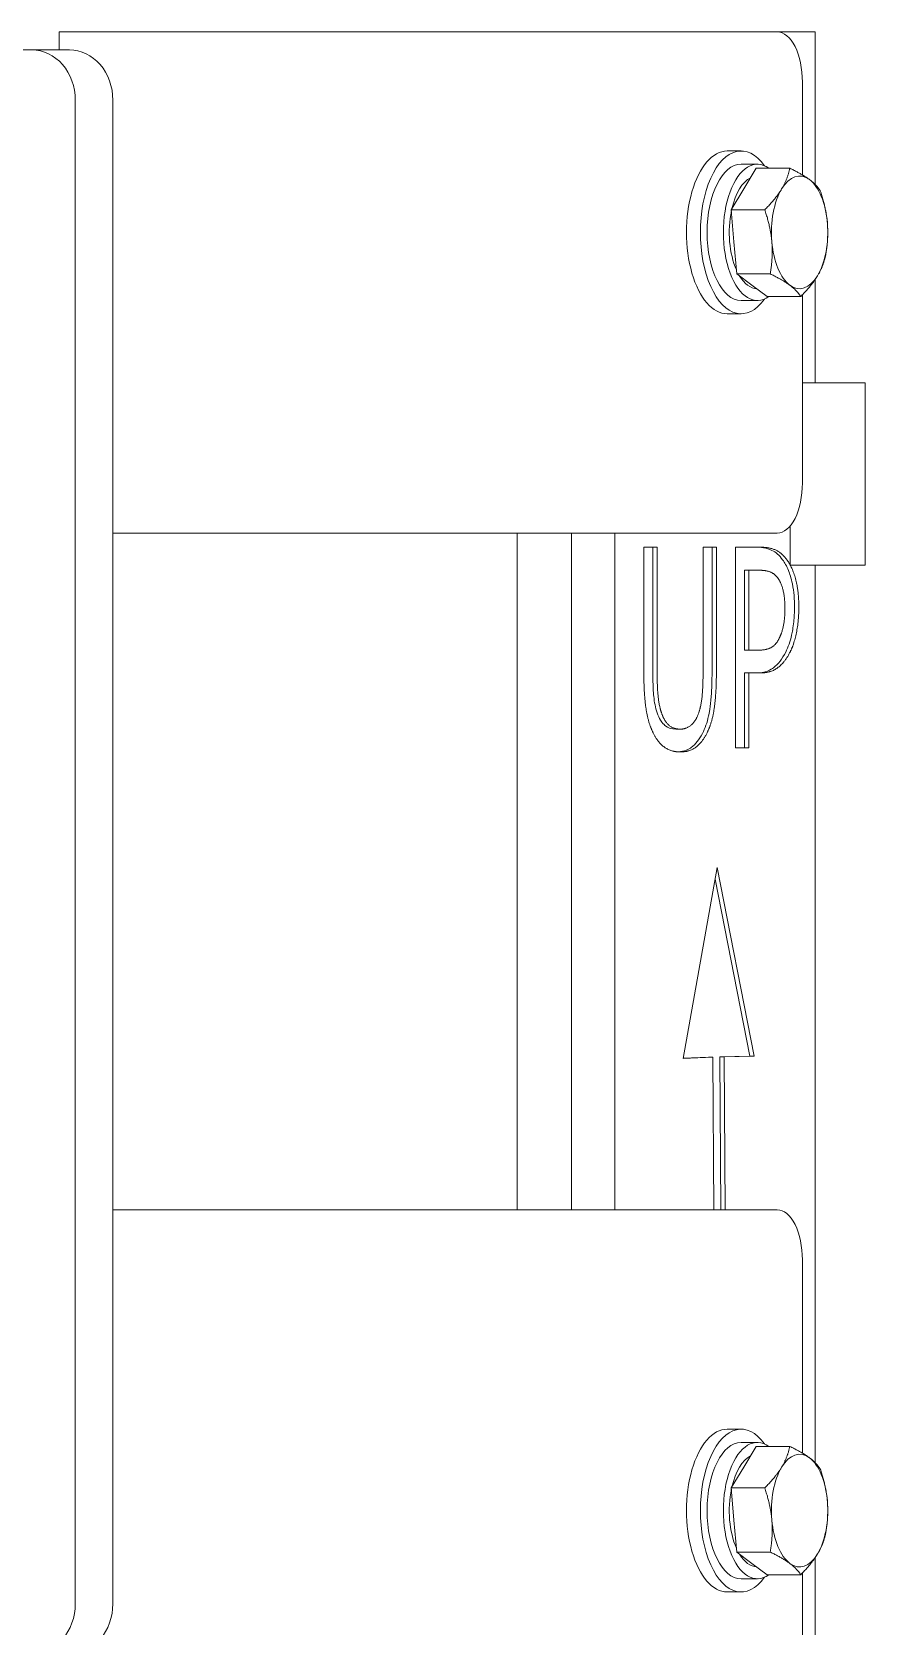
# Model space of a CAD drawing. Header units: inches. Extents: x 12 to 318, y 5 to 204.
# Drawn here: x 240.95 to 245.11, y 79.37 to 87.32 of the extents above; entities that cross this region are included whole.
import ezdxf

# ---------------------------------------------------------------- set-up
doc = ezdxf.new("R2010")
doc.units = ezdxf.units.IN
doc.header["$LTSCALE"] = 9.5
doc.header["$MEASUREMENT"] = 0
doc.layers.add('Visible', color=7, linetype='Continuous', lineweight=18)

msp = doc.modelspace()

# ---------------------------------------------------------------- linework, layer by layer
at = {"layer": 'Visible'}
for p, q in [((241.084467, 87.316313), (241.084467, 87.226313)), ((242.36909, 87.316313), (241.084467, 87.316313)), ((242.36909, 87.316313), (242.966726, 87.316313)), ((244.667654, 87.316313), (242.966726, 87.316313)), ((244.857142, 87.316313), (244.667654, 87.316313)), ((244.857142, 86.554446), (244.857142, 87.316313)), ((229.257586, 87.226313), (240.948929, 87.226313)), ((241.136429, 87.226313), (240.948929, 87.226313)), ((244.792654, 86.602874), (244.792654, 87.066313)), ((241.165435, 86.976313), (241.165435, 79.476313)), ((241.352935, 86.976313), (241.352935, 79.476313)), ((244.417654, 86.722313), (244.486936, 86.722313)), ((244.568342, 86.656313), (244.486936, 86.656313)), ((244.500364, 86.532705), (244.562831, 86.636203)), ((244.562831, 86.636203), (244.729889, 86.636203)), ((244.437897, 86.429206), (244.500364, 86.532705)), ((244.437897, 86.429206), (244.604955, 86.429206)), ((244.45148, 86.269261), (244.437897, 86.429206)), ((244.465063, 86.109316), (244.45148, 86.269261)), ((244.465063, 86.109316), (244.632121, 86.109316)), ((244.541112, 86.05287), (244.465063, 86.109316)), ((244.617162, 85.996423), (244.541112, 86.05287)), ((244.857142, 85.566313), (244.857142, 86.082349)), ((244.568342, 85.976313), (244.486936, 85.976313)), ((244.617162, 85.996423), (244.78422, 85.996423)), ((244.792654, 85.066313), (244.792654, 86.005003)), ((244.417654, 85.910313), (244.486936, 85.910313)), ((244.792654, 85.566313), (245.105593, 85.566313)), ((245.105593, 85.566313), (245.105593, 84.656789)), ((244.732142, 84.852152), (244.732142, 84.656789)), ((241.352935, 84.816313), (242.36909, 84.816313)), ((242.966726, 84.816313), (242.36909, 84.816313)), ((242.966726, 84.816313), (244.667654, 84.816313)), ((243.369595, 81.441313), (243.369595, 84.816313)), ((243.369598, 84.816313), (243.369598, 81.441313)), ((243.640636, 81.441313), (243.640636, 84.816313)), ((243.857142, 84.816313), (243.857142, 81.441313)), ((244.001712, 84.122156), (244.001712, 84.746143)), ((244.001712, 84.746143), (244.068163, 84.746143)), ((244.046512, 84.746143), (244.046512, 84.122156)), ((244.068163, 84.746143), (244.068163, 84.122156)), ((244.297093, 84.118915), (244.297093, 84.746143)), ((244.297093, 84.746143), (244.363543, 84.746143)), ((244.341893, 84.746143), (244.341893, 84.122156)), ((244.363543, 84.746143), (244.363543, 84.122156)), ((244.458762, 83.746143), (244.458762, 84.746143)), ((244.458762, 84.746143), (244.58437, 84.746143)), ((244.525213, 84.631071), (244.503562, 84.631071)), ((244.503562, 84.631071), (244.503562, 84.232367)), ((244.525213, 84.631071), (244.525213, 84.232367)), ((244.580318, 84.631071), (244.525213, 84.631071)), ((244.732142, 84.656789), (245.105593, 84.656789)), ((244.857142, 80.179446), (244.857142, 84.656789)), ((244.525213, 84.232367), (244.503562, 84.232367)), ((244.525213, 84.232367), (244.570594, 84.232367)), ((244.525213, 84.118915), (244.503562, 84.118915)), ((244.503562, 84.118915), (244.503562, 83.746143)), ((244.581534, 84.118915), (244.525213, 84.118915)), ((244.525213, 84.118915), (244.525213, 83.746143)), ((244.182425, 83.838526), (244.160774, 83.838526)), ((244.525213, 83.746143), (244.458762, 83.746143)), ((244.197437, 82.19677), (244.367583, 83.148974)), ((244.357267, 83.091241), (244.530661, 82.208046)), ((244.367583, 83.148974), (244.552312, 82.208046)), ((244.345524, 82.202271), (244.197437, 82.19677)), ((244.323873, 82.202271), (244.197582, 82.19758)), ((244.345524, 82.202271), (244.323873, 82.202271)), ((244.350616, 81.441313), (244.345524, 82.202271)), ((244.530661, 82.208046), (244.380518, 82.203853)), ((244.380518, 82.203853), (244.386285, 81.441313)), ((244.402169, 82.203853), (244.380518, 82.203853)), ((244.552312, 82.208046), (244.402169, 82.203853)), ((244.402169, 82.203853), (244.407936, 81.441313)), ((244.552312, 82.208046), (244.530661, 82.208046)), ((242.36909, 81.441313), (241.352935, 81.441313)), ((242.36909, 81.441313), (242.966726, 81.441313)), ((244.667654, 81.441313), (242.966726, 81.441313)), ((244.792654, 80.227874), (244.792654, 81.191313)), ((244.417654, 80.347313), (244.486936, 80.347313)), ((244.568342, 80.281313), (244.486936, 80.281313)), ((244.500364, 80.157705), (244.562831, 80.261203)), ((244.562831, 80.261203), (244.729889, 80.261203)), ((244.437897, 80.054206), (244.500364, 80.157705)), ((244.437897, 80.054206), (244.604955, 80.054206)), ((244.45148, 79.894261), (244.437897, 80.054206)), ((244.465063, 79.734316), (244.45148, 79.894261)), ((244.465063, 79.734316), (244.632121, 79.734316)), ((244.541112, 79.67787), (244.465063, 79.734316)), ((244.617162, 79.621423), (244.541112, 79.67787)), ((244.857142, 76.566313), (244.857142, 79.707349)), ((244.568342, 79.601313), (244.486936, 79.601313)), ((244.617162, 79.621423), (244.78422, 79.621423)), ((244.792654, 79.191313), (244.792654, 79.630003)), ((244.417654, 79.535313), (244.486936, 79.535313))]:
    msp.add_line(p, q, dxfattribs=at)
for centre, major_axis, ratio, start_param, end_param in [((244.667654, 87.066313), (0, 0.25), 0.5, 4.71238898, 6.28318531), ((240.948929, 86.976313), (0, 0.25), 0.8660254, 4.71238898, 6.28318531), ((241.136429, 86.976313), (0, 0.25), 0.8660254, 4.71238898, 6.28318531), ((244.486936, 86.316313), (0, -0.406), 0.5, 2.53151287, 6.89326509), ((244.417654, 86.316313), (0, -0.406), 0.5, 3.14159265, 6.28318531), ((244.568342, 86.316313), (0, -0.34), 0.5, 2.79593383, 6.62884413), ((244.486936, 86.316313), (0, 0.34), 0.5, 0, 3.14159265), ((244.77879, 86.316313), (0, 0.281), 0.5, 5.9278232, 6.97502076), ((244.568342, 86.316313), (0, 0.281), 0.5, 0.24467377, 1.13899712), ((244.77879, 86.316313), (0, -0.281), 0.5, 3.8334281, 4.88062565), ((244.77879, 86.316313), (0, 0.281), 0.5, 4.88062565, 5.9278232), ((244.568342, 86.316313), (0, 0.281), 0.5, 1.18053999, 2.29752601), ((244.77879, 86.316313), (0, 0.281), 0.5, 3.8334281, 4.88062565), ((244.77879, 86.316313), (0, -0.281), 0.5, 4.88062565, 5.9278232), ((244.568342, 86.316313), (0, -0.281), 0.5, 5.59885626, 6.25679015), ((244.77879, 86.316313), (0, -0.281), 0.5, 5.9278232, 6.97502076), ((244.667654, 85.066313), (0, -0.25), 0.5, 0, 1.57079633), ((244.667654, 81.191313), (0, 0.25), 0.5, 4.71238898, 6.28318531), ((244.486936, 79.941313), (0, -0.406), 0.5, 2.53151287, 6.89326509), ((244.417654, 79.941313), (0, -0.406), 0.5, 3.14159265, 6.28318531), ((244.568342, 79.941313), (0, -0.34), 0.5, 2.79593383, 6.62884413), ((244.486936, 79.941313), (0, 0.34), 0.5, 0, 3.14159265), ((244.77879, 79.941313), (0, 0.281), 0.5, 5.9278232, 6.97502076), ((244.568342, 79.941313), (0, 0.281), 0.5, 0.24467377, 1.13899712), ((244.77879, 79.941313), (0, -0.281), 0.5, 3.8334281, 4.88062565), ((244.77879, 79.941313), (0, 0.281), 0.5, 4.88062565, 5.9278232), ((244.568342, 79.941313), (0, 0.281), 0.5, 1.18053999, 2.29752601), ((244.77879, 79.941313), (0, 0.281), 0.5, 3.8334281, 4.88062565), ((244.77879, 79.941313), (0, -0.281), 0.5, 4.88062565, 5.9278232), ((244.568342, 79.941313), (0, -0.281), 0.5, 5.59885626, 6.25679015), ((244.77879, 79.941313), (0, -0.281), 0.5, 5.9278232, 6.97502076), ((240.948929, 79.476313), (0, -0.25), 0.8660254, 0, 1.57079633), ((241.136429, 79.476313), (0, -0.25), 0.8660254, 0, 1.57079633)]:
    msp.add_ellipse(centre, major_axis=major_axis, ratio=ratio, start_param=start_param, end_param=end_param, dxfattribs=at)
for points in [[(244.689158, 86.532705), (244.718149, 86.580738), (244.729889, 86.636203)], [(244.729889, 86.636203), (244.792379, 86.605953), (244.827674, 86.579756)], [(244.604955, 86.429206), (244.660167, 86.484671), (244.689158, 86.532705)], [(244.827674, 86.579756), (244.862969, 86.55356), (244.881988, 86.52331)], [(244.881988, 86.52331), (244.911003, 86.437596), (244.917306, 86.363365)], [(244.640274, 86.269261), (244.63397, 86.343492), (244.604955, 86.429206)], [(244.917306, 86.363365), (244.92361, 86.289134), (244.909154, 86.20342)], [(244.632121, 86.109316), (244.646577, 86.195031), (244.640274, 86.269261)], [(244.909154, 86.20342), (244.897413, 86.147956), (244.868422, 86.099922)], [(244.729906, 86.05287), (244.694611, 86.079067), (244.632121, 86.109316)], [(244.78422, 85.996423), (244.765201, 86.026673), (244.729906, 86.05287)], [(244.868422, 86.099922), (244.839431, 86.051888), (244.78422, 85.996423)], [(244.689158, 80.157705), (244.718149, 80.205738), (244.729889, 80.261203)], [(244.729889, 80.261203), (244.792379, 80.230953), (244.827674, 80.204756)], [(244.604955, 80.054206), (244.660167, 80.109671), (244.689158, 80.157705)], [(244.827674, 80.204756), (244.862969, 80.17856), (244.881988, 80.14831)], [(244.881988, 80.14831), (244.911003, 80.062596), (244.917306, 79.988365)], [(244.640274, 79.894261), (244.63397, 79.968492), (244.604955, 80.054206)], [(244.917306, 79.988365), (244.92361, 79.914134), (244.909154, 79.82842)], [(244.632121, 79.734316), (244.646577, 79.820031), (244.640274, 79.894261)], [(244.909154, 79.82842), (244.897413, 79.772956), (244.868422, 79.724922)], [(244.729906, 79.67787), (244.694611, 79.704067), (244.632121, 79.734316)], [(244.78422, 79.621423), (244.765201, 79.651673), (244.729906, 79.67787)], [(244.868422, 79.724922), (244.839431, 79.676888), (244.78422, 79.621423)]]:
    msp.add_rational_spline(points, [1, 1.0379548493, 1], degree=2, dxfattribs=at)
for points, knots in [([(244.562719, 84.746143), (244.582907, 84.746143), (244.613676, 84.743911), (244.659876, 84.720976), (244.677625, 84.705939), (244.693595, 84.683745)], [-0.725506634, -0.725506634, -0.725506634, -0.725506634, -0.296366495, -0.296366495, 0, 0, 0, 0]), ([(244.693595, 84.683745), (244.704552, 84.668817), (244.714314, 84.651229), (244.729407, 84.6144), (244.737181, 84.59184), (244.750417, 84.525411), (244.753157, 84.484819), (244.753157, 84.444685)], [-0.844477071, -0.844477071, -0.844477071, -0.844477071, -0.544529725, -0.544529725, -0.305823756, -0.305823756, 0, 0, 0, 0]), ([(244.753157, 84.444685), (244.753157, 84.421002), (244.752001, 84.397531), (244.746459, 84.344883), (244.742001, 84.322469), (244.731617, 84.276107), (244.721959, 84.247274), (244.709397, 84.222643)], [-0.48070155, -0.48070155, -0.48070155, -0.48070155, -0.387114958, -0.387114958, -0.268097881, -0.268097881, 0, 0, 0, 0]), ([(244.709397, 84.222643), (244.700786, 84.20569), (244.691388, 84.190716), (244.670839, 84.164638), (244.659887, 84.153872), (244.635857, 84.135815), (244.609365, 84.118915), (244.559883, 84.118915)], [-2.12199044, -2.12199044, -2.12199044, -2.12199044, -1.44284282, -1.44284282, -0.75409962, -0.75409962, 0, 0, 0, 0]), ([(244.046512, 84.122156), (244.046512, 84.056497), (244.049422, 84.02054), (244.05429, 83.972721), (244.059744, 83.945367), (244.067987, 83.920374)], [-0.371862003, -0.371862003, -0.371862003, -0.371862003, -0.228145318, -0.228145318, 0, 0, 0, 0]), ([(244.341893, 84.122156), (244.341893, 84.082209), (244.340739, 84.041073), (244.333514, 83.948628), (244.32741, 83.917909), (244.317288, 83.871529), (244.307161, 83.842427), (244.294081, 83.817456)], [-0.467674705, -0.467674705, -0.467674705, -0.467674705, -0.385613275, -0.385613275, -0.275578199, -0.275578199, 0, 0, 0, 0]), ([(244.067987, 83.920374), (244.072662, 83.906207), (244.078272, 83.893728), (244.093035, 83.869805), (244.101162, 83.861793), (244.123924, 83.843102), (244.14272, 83.838526), (244.160774, 83.838526)], [-0.454531198, -0.454531198, -0.454531198, -0.454531198, -0.37440362, -0.37440362, -0.275150152, -0.275150152, 0, 0, 0, 0]), ([(244.294081, 83.817456), (244.286203, 83.801967), (244.277607, 83.788279), (244.258886, 83.764776), (244.248976, 83.755235), (244.226793, 83.739309), (244.206091, 83.72755), (244.17187, 83.725414)], [-1.62181416, -1.62181416, -1.62181416, -1.62181416, -1.12295259, -1.12295259, -0.62367983, -0.62367983, -0.05863483, -0.05863483, -0.05863483, -0.05863483])]:
    msp.add_open_spline(points, degree=3, knots=knots, dxfattribs=at)
for points in [[(244.58437, 84.746143), (244.62894, 84.746143), (244.691339, 84.71697), (244.715245, 84.683745)], [(244.715245, 84.683745), (244.743203, 84.645657), (244.774808, 84.528153), (244.774808, 84.444685)], [(244.669459, 84.592983), (244.653657, 84.614053), (244.611517, 84.631071), (244.580318, 84.631071)], [(244.705521, 84.440633), (244.705521, 84.492497), (244.687692, 84.568672), (244.669459, 84.592983)], [(244.774808, 84.444685), (244.774808, 84.379855), (244.751712, 84.263161), (244.731047, 84.222643)], [(244.677158, 84.292335), (244.69215, 84.322319), (244.705521, 84.392821), (244.705521, 84.440633)], [(244.570594, 84.232367), (244.611112, 84.232367), (244.66095, 84.258299), (244.677158, 84.292335)], [(244.731047, 84.222643), (244.705116, 84.171589), (244.635018, 84.118915), (244.581534, 84.118915)], [(244.049524, 83.817456), (244.023187, 83.86932), (244.001712, 84.015187), (244.001712, 84.122156)], [(244.068163, 84.122156), (244.068163, 84.052464), (244.077077, 83.958461), (244.089637, 83.920374)], [(244.275618, 83.920374), (244.288179, 83.958461), (244.297093, 84.051654), (244.297093, 84.118915)], [(244.363543, 84.122156), (244.363543, 84.017618), (244.342474, 83.86851), (244.315731, 83.817456)], [(244.089637, 83.920374), (244.103009, 83.879855), (244.1492, 83.838526), (244.182425, 83.838526)], [(244.182425, 83.838526), (244.213624, 83.838526), (244.262247, 83.879855), (244.275618, 83.920374)], [(244.182425, 83.725074), (244.13826, 83.725074), (244.07262, 83.771265), (244.049524, 83.817456)], [(244.315731, 83.817456), (244.291825, 83.770455), (244.228616, 83.725074), (244.182425, 83.725074)]]:
    msp.add_open_spline(points, degree=2, dxfattribs=at)

doc.saveas('drawing.dxf')
